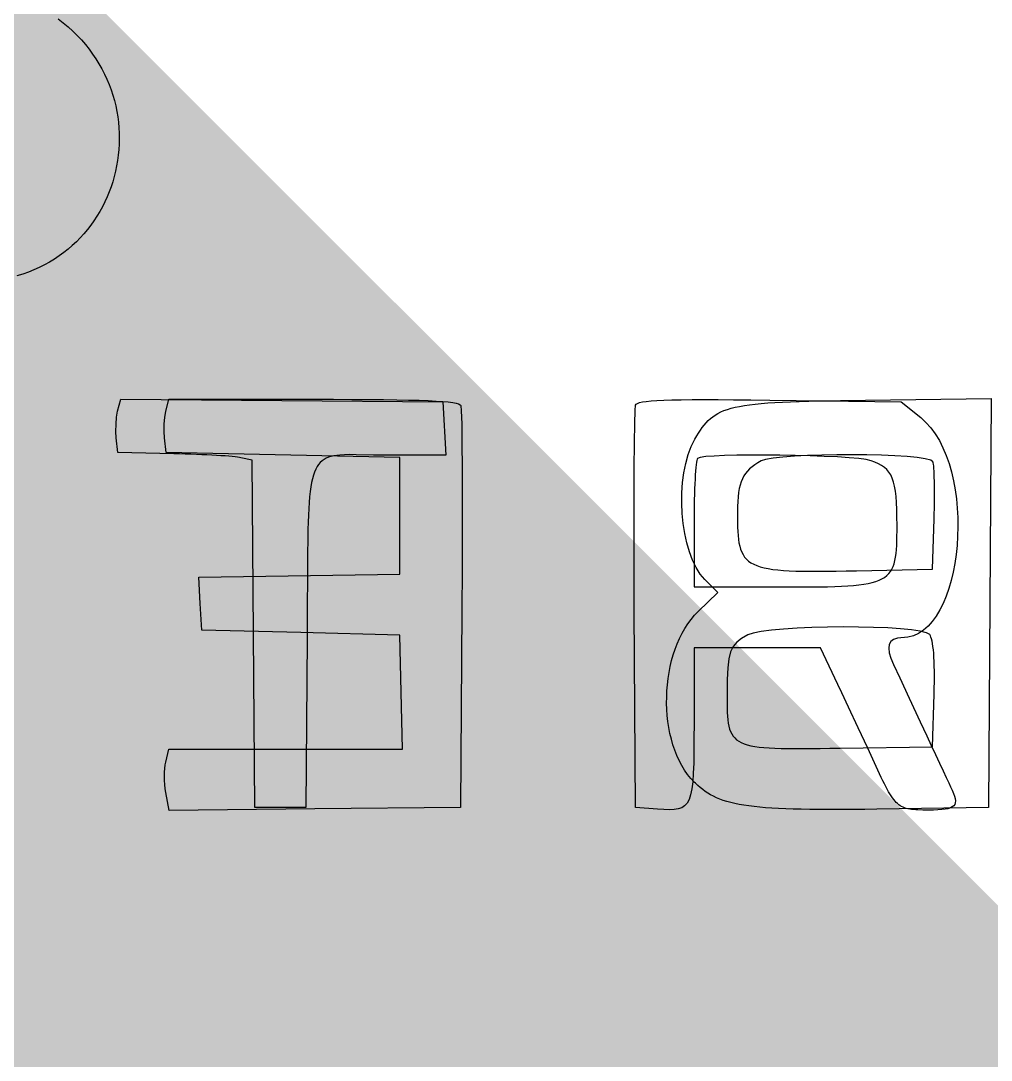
# Model space of a CAD drawing. Header units: inches. Extents: x -14 to 338, y 0 to 125.
# Drawn here: x 23.476 to 26.949, y 41.912 to 45.634 of the extents above; entities that cross this region are included whole.
import ezdxf

# ---------------------------------------------------------------- set-up
doc = ezdxf.new("R2010")
doc.units = ezdxf.units.IN
for name, color, linetype in [('Bottom Layer', 5, 'Continuous'), ('Bottom Overlay', 54, 'Continuous'), ('Top Overlay', 2, 'Continuous')]:
    doc.layers.add(name, color=color, linetype=linetype)

# ---------------------------------------------------------------- blocks, each defined once
blk = doc.blocks.new('IMPORTED_IMAGE_B_2')
at = {"layer": 'Bottom Overlay'}
for p, q in [((10.9841, -19.2199), (11.0025, -19.2341)), ((11.0025, -19.2341), (11.0201, -19.2489)), ((11.0201, -19.2489), (11.0368, -19.2641)), ((11.0368, -19.2641), (11.0527, -19.2798)), ((11.0527, -19.2798), (11.0678, -19.2958)), ((11.0678, -19.2958), (11.082, -19.3123)), ((11.082, -19.3123), (11.0954, -19.3291)), ((11.0954, -19.3291), (11.108, -19.3463)), ((11.108, -19.3463), (11.1198, -19.3637)), ((11.1198, -19.3637), (11.1308, -19.3815)), ((11.1308, -19.3815), (11.141, -19.3996)), ((11.141, -19.3996), (11.1504, -19.4179)), ((11.1504, -19.4179), (11.1591, -19.4365)), ((11.1591, -19.4365), (11.1669, -19.4552)), ((11.1669, -19.4552), (11.174, -19.4742)), ((11.174, -19.4742), (11.1802, -19.4933)), ((11.1802, -19.4933), (11.1858, -19.5126)), ((11.1858, -19.5126), (11.1905, -19.532)), ((11.1905, -19.532), (11.1945, -19.5515)), ((11.1945, -19.5515), (11.1978, -19.571)), ((11.1978, -19.571), (11.2003, -19.5906)), ((11.2003, -19.5906), (11.202, -19.6103)), ((11.202, -19.6103), (11.2031, -19.6299)), ((11.2034, -19.6495), (11.2029, -19.6691)), ((11.2031, -19.6299), (11.2034, -19.6495)), ((11.2018, -19.6886), (11.1999, -19.7081)), ((11.2029, -19.6691), (11.2018, -19.6886)), ((11.1999, -19.7081), (11.1973, -19.7274)), ((11.194, -19.7466), (11.1901, -19.7657)), ((11.1973, -19.7274), (11.194, -19.7466)), ((11.1854, -19.7846), (11.18, -19.8033)), ((11.1901, -19.7657), (11.1854, -19.7846)), ((11.174, -19.8218), (11.1672, -19.84)), ((11.18, -19.8033), (11.174, -19.8218)), ((11.1598, -19.858), (11.1517, -19.8756)), ((11.1672, -19.84), (11.1598, -19.858)), ((11.1336, -19.91), (11.1236, -19.9267)), ((11.143, -19.893), (11.1336, -19.91)), ((11.1517, -19.8756), (11.143, -19.893)), ((11.1129, -19.943), (11.1015, -19.959)), ((11.1236, -19.9267), (11.1129, -19.943)), ((11.0895, -19.9744), (11.0769, -19.9895)), ((11.1015, -19.959), (11.0895, -19.9744)), ((11.0498, -20.0181), (11.0353, -20.0317)), ((11.0637, -20.0041), (11.0498, -20.0181)), ((11.0769, -19.9895), (11.0637, -20.0041)), ((11.0045, -20.0572), (10.9882, -20.0691)), ((11.0202, -20.0448), (11.0045, -20.0572)), ((11.0353, -20.0317), (11.0202, -20.0448)), ((10.9538, -20.0911), (10.9358, -20.1011)), ((10.9713, -20.0804), (10.9538, -20.0911)), ((10.9882, -20.0691), (10.9713, -20.0804)), ((10.8577, -20.1343), (10.8367, -20.1407)), ((10.878, -20.1271), (10.8577, -20.1343)), ((10.8979, -20.1191), (10.878, -20.1271)), ((10.9171, -20.1105), (10.8979, -20.1191)), ((10.9358, -20.1011), (10.9171, -20.1105)), ((13.8739, -20.5856), (14.3237, -20.5796)), ((14.3237, -20.5796), (14.3142, -22.0447)), ((11.3704, -20.6256), (11.3812, -20.5824)), ((11.3812, -20.5824), (11.8992, -20.5824)), ((11.8992, -20.5824), (11.9706, -20.5825)), ((11.9706, -20.5825), (12.0358, -20.5827)), ((12.0358, -20.5827), (12.095, -20.583)), ((12.095, -20.583), (12.1485, -20.5835)), ((12.1485, -20.5835), (12.1964, -20.5842)), ((12.1964, -20.5842), (12.239, -20.585)), ((12.239, -20.585), (12.2765, -20.586)), ((12.2765, -20.586), (12.3093, -20.5872)), ((12.3093, -20.5872), (12.3374, -20.5886)), ((12.3374, -20.5886), (12.3612, -20.5903)), ((12.3612, -20.5903), (12.3809, -20.5921)), ((12.3809, -20.5921), (12.3967, -20.5942)), ((12.3967, -20.5942), (12.4089, -20.5966)), ((12.4089, -20.5966), (12.4176, -20.5992)), ((12.4176, -20.5992), (12.4232, -20.602)), ((12.4232, -20.602), (12.4258, -20.6052)), ((12.4258, -20.6052), (12.4275, -20.6242)), ((13.3675, -20.6231), (13.3798, -20.6187)), ((13.3798, -20.6187), (13.3931, -20.6147)), ((13.3931, -20.6147), (13.4077, -20.611)), ((13.4077, -20.611), (13.4235, -20.6077)), ((13.4235, -20.6077), (13.4406, -20.6048)), ((13.4406, -20.6048), (13.4592, -20.6021)), ((13.4592, -20.6021), (13.4793, -20.5997)), ((13.4793, -20.5997), (13.501, -20.5976)), ((13.501, -20.5976), (13.5245, -20.5957)), ((13.5245, -20.5957), (13.5497, -20.5941)), ((13.5497, -20.5941), (13.5769, -20.5926)), ((13.5769, -20.5926), (13.6061, -20.5913)), ((13.6061, -20.5913), (13.6373, -20.5902)), ((13.6373, -20.5902), (13.6708, -20.5892)), ((13.6708, -20.5892), (13.7065, -20.5883)), ((13.7065, -20.5883), (13.7446, -20.5876)), ((13.7446, -20.5876), (13.7851, -20.5868)), ((13.7851, -20.5868), (13.8282, -20.5862)), ((13.8282, -20.5862), (13.8739, -20.5856)), ((11.3645, -20.6715), (11.3666, -20.6465)), ((11.3666, -20.6465), (11.3704, -20.6256)), ((12.4275, -20.6242), (12.4288, -20.6699)), ((13.3111, -20.6588), (13.3189, -20.6517)), ((13.3189, -20.6517), (13.3272, -20.645)), ((13.3272, -20.645), (13.3361, -20.6388)), ((13.3361, -20.6388), (13.3458, -20.6331)), ((13.3458, -20.6331), (13.3562, -20.6279)), ((13.3562, -20.6279), (13.3675, -20.6231)), ((11.364, -20.6973), (11.3645, -20.6715)), ((12.4288, -20.6699), (12.4299, -20.7393)), ((13.2767, -20.7032), (13.2833, -20.6931)), ((13.2833, -20.6931), (13.2899, -20.6837)), ((13.2899, -20.6837), (13.2967, -20.6748)), ((13.2967, -20.6748), (13.3037, -20.6666)), ((13.3037, -20.6666), (13.3111, -20.6588)), ((11.3655, -20.721), (11.364, -20.6973)), ((11.3715, -20.7731), (11.3655, -20.721)), ((13.2502, -20.7514), (13.2633, -20.7253)), ((13.2633, -20.7253), (13.27, -20.7139)), ((13.27, -20.7139), (13.2767, -20.7032)), ((12.4299, -20.7393), (12.4306, -20.8293)), ((13.2393, -20.7805), (13.2502, -20.7514)), ((12.2071, -20.7913), (11.3715, -20.7731)), ((12.2071, -21.2091), (12.2071, -20.7913)), ((13.2305, -20.8121), (13.2393, -20.7805)), ((13.5002, -20.8034), (13.4883, -20.81)), ((13.5167, -20.7978), (13.5002, -20.8034)), ((13.5002, -20.8034), (13.5002, -20.8034)), ((13.5431, -20.7931), (13.5167, -20.7978)), ((13.5167, -20.7978), (13.5167, -20.7978)), ((13.5779, -20.7892), (13.5431, -20.7931)), ((13.5431, -20.7931), (13.5431, -20.7931)), ((13.6196, -20.786), (13.5779, -20.7892)), ((13.5779, -20.7892), (13.5779, -20.7892)), ((13.6667, -20.7836), (13.6196, -20.786)), ((13.6196, -20.786), (13.6196, -20.786)), ((13.7177, -20.782), (13.6667, -20.7836)), ((13.6667, -20.7836), (13.6667, -20.7836)), ((13.7712, -20.7811), (13.7177, -20.782)), ((13.7177, -20.782), (13.7177, -20.782)), ((13.8256, -20.781), (13.7712, -20.7811)), ((13.7712, -20.7811), (13.7712, -20.7811)), ((13.8794, -20.7816), (13.8256, -20.781)), ((13.8256, -20.781), (13.8256, -20.781)), ((13.9312, -20.783), (13.8794, -20.7816)), ((13.8794, -20.7816), (13.8794, -20.7816)), ((13.9794, -20.7851), (13.9312, -20.783)), ((13.9312, -20.783), (13.9312, -20.783)), ((14.0227, -20.7879), (13.9794, -20.7851)), ((13.9794, -20.7851), (13.9794, -20.7851)), ((14.0594, -20.7914), (14.0227, -20.7879)), ((14.0227, -20.7879), (14.0227, -20.7879)), ((14.0881, -20.7956), (14.0594, -20.7914)), ((14.0594, -20.7914), (14.0594, -20.7914)), ((14.1074, -20.8006), (14.0881, -20.7956)), ((14.0881, -20.7956), (14.0881, -20.7956)), ((14.1157, -20.8062), (14.1074, -20.8006)), ((14.1074, -20.8006), (14.1074, -20.8006)), ((12.4306, -20.8293), (12.431, -20.937)), ((13.2239, -20.8458), (13.2305, -20.8121)), ((13.4514, -20.8394), (13.4446, -20.8479)), ((13.4592, -20.8314), (13.4514, -20.8394)), ((13.4514, -20.8394), (13.4514, -20.8394)), ((13.4679, -20.8239), (13.4592, -20.8314)), ((13.4592, -20.8314), (13.4592, -20.8314)), ((13.4776, -20.8168), (13.4679, -20.8239)), ((13.4679, -20.8239), (13.4679, -20.8239)), ((13.4883, -20.81), (13.4776, -20.8168)), ((13.4776, -20.8168), (13.4776, -20.8168)), ((13.4883, -20.81), (13.4883, -20.81)), ((14.1166, -20.8096), (14.1157, -20.8062)), ((14.1157, -20.8062), (14.1157, -20.8062)), ((14.1174, -20.8147), (14.1166, -20.8096)), ((14.1166, -20.8096), (14.1166, -20.8096)), ((14.1182, -20.8215), (14.1174, -20.8147)), ((14.1174, -20.8147), (14.1174, -20.8147)), ((14.1188, -20.8298), (14.1182, -20.8215)), ((14.1182, -20.8215), (14.1182, -20.8215)), ((14.1194, -20.8395), (14.1188, -20.8298)), ((14.1188, -20.8298), (14.1188, -20.8298)), ((14.1199, -20.8505), (14.1194, -20.8395)), ((14.1194, -20.8395), (14.1194, -20.8395)), ((13.2195, -20.881), (13.2239, -20.8458)), ((13.4289, -20.8779), (13.4252, -20.8896)), ((13.4334, -20.867), (13.4289, -20.8779)), ((13.4289, -20.8779), (13.4289, -20.8779)), ((13.4386, -20.8571), (13.4334, -20.867)), ((13.4334, -20.867), (13.4334, -20.867)), ((13.4446, -20.8479), (13.4386, -20.8571)), ((13.4386, -20.8571), (13.4386, -20.8571)), ((13.4446, -20.8479), (13.4446, -20.8479)), ((14.1203, -20.8628), (14.1199, -20.8505)), ((14.1199, -20.8505), (14.1199, -20.8505)), ((14.1206, -20.8762), (14.1203, -20.8628)), ((14.1203, -20.8628), (14.1203, -20.8628)), ((14.1209, -20.8905), (14.1206, -20.8762)), ((14.1206, -20.8762), (14.1206, -20.8762)), ((13.217, -20.9173), (13.2195, -20.881)), ((13.4198, -20.9164), (13.418, -20.9316)), ((13.4222, -20.9024), (13.4198, -20.9164)), ((13.4198, -20.9164), (13.4198, -20.9164)), ((13.4252, -20.8896), (13.4222, -20.9024)), ((13.4222, -20.9024), (13.4222, -20.9024)), ((13.4252, -20.8896), (13.4252, -20.8896)), ((14.121, -20.9058), (14.1209, -20.8905)), ((14.1209, -20.8905), (14.1209, -20.8905)), ((14.121, -20.9219), (14.121, -20.9058)), ((14.121, -20.9058), (14.121, -20.9058)), ((12.431, -20.937), (12.431, -21.0595)), ((13.2167, -20.9541), (13.217, -20.9173)), ((13.2183, -20.9909), (13.2167, -20.9541)), ((13.4167, -20.9482), (13.4159, -20.9662)), ((13.418, -20.9316), (13.4167, -20.9482)), ((13.4167, -20.9482), (13.4167, -20.9482)), ((13.418, -20.9316), (13.418, -20.9316)), ((14.1208, -20.956), (14.121, -20.9387)), ((14.121, -20.9387), (14.121, -20.9219)), ((14.121, -20.9219), (14.121, -20.9219)), ((14.121, -20.9387), (14.121, -20.9387)), ((13.2219, -21.0273), (13.2183, -20.9909)), ((13.4159, -20.9662), (13.4156, -20.9857)), ((13.4156, -20.9857), (13.4156, -20.9857)), ((13.4156, -20.9857), (13.4156, -21.0049)), ((13.4159, -20.9662), (13.4159, -20.9662)), ((14.1201, -20.9921), (14.1205, -20.9739)), ((14.1205, -20.9739), (14.1208, -20.956)), ((14.1205, -20.9739), (14.1205, -20.9739)), ((14.1208, -20.956), (14.1208, -20.956)), ((13.2274, -21.0628), (13.2219, -21.0273)), ((13.4156, -21.0049), (13.4156, -21.0049)), ((13.4156, -21.0049), (13.4157, -21.0229)), ((13.4157, -21.0229), (13.4157, -21.0229)), ((13.4157, -21.0229), (13.4161, -21.0398)), ((14.1144, -21.1909), (14.1197, -21.0106)), ((14.1197, -21.0106), (14.1201, -20.9921)), ((14.1197, -21.0106), (14.1197, -21.0106)), ((14.1201, -20.9921), (14.1201, -20.9921)), ((12.431, -21.0595), (12.4306, -21.1935)), ((13.2348, -21.0968), (13.2274, -21.0628)), ((13.4161, -21.0398), (13.4161, -21.0398)), ((13.4161, -21.0398), (13.4167, -21.0557)), ((13.4167, -21.0557), (13.4167, -21.0557)), ((13.4167, -21.0557), (13.4178, -21.0704)), ((13.2441, -21.1288), (13.2348, -21.0968)), ((13.4178, -21.0704), (13.4178, -21.0704)), ((13.4178, -21.0704), (13.4193, -21.0842)), ((13.4193, -21.0842), (13.4193, -21.0842)), ((13.4193, -21.0842), (13.4213, -21.0969)), ((13.4213, -21.0969), (13.4213, -21.0969)), ((13.4213, -21.0969), (13.4239, -21.1087)), ((13.2552, -21.1585), (13.2441, -21.1288)), ((13.4239, -21.1087), (13.4239, -21.1087)), ((13.4239, -21.1087), (13.4271, -21.1196)), ((13.4271, -21.1196), (13.4271, -21.1196)), ((13.4271, -21.1196), (13.4311, -21.1296)), ((13.4311, -21.1296), (13.4311, -21.1296)), ((13.4311, -21.1296), (13.4359, -21.1388)), ((13.4359, -21.1388), (13.4359, -21.1388)), ((13.4359, -21.1388), (13.4415, -21.1472)), ((13.2681, -21.1852), (13.2552, -21.1585)), ((13.4415, -21.1472), (13.4415, -21.1472)), ((13.4415, -21.1472), (13.448, -21.1547)), ((13.448, -21.1547), (13.448, -21.1547)), ((13.448, -21.1547), (13.4556, -21.1616)), ((13.4556, -21.1616), (13.4556, -21.1616)), ((13.4556, -21.1616), (13.4642, -21.1677)), ((13.4642, -21.1677), (13.4642, -21.1677)), ((13.4642, -21.1677), (13.474, -21.1731)), ((13.474, -21.1731), (13.474, -21.1731)), ((13.474, -21.1731), (13.485, -21.178)), ((11.4877, -21.219), (12.2071, -21.2091)), ((12.4306, -21.1935), (12.4298, -21.3363)), ((13.2828, -21.2084), (13.2681, -21.1852)), ((13.2991, -21.2278), (13.2828, -21.2084)), ((13.485, -21.178), (13.485, -21.178)), ((13.485, -21.178), (13.4972, -21.1821)), ((13.4972, -21.1821), (13.4972, -21.1821)), ((13.4972, -21.1821), (13.5109, -21.1858)), ((13.5109, -21.1858), (13.5109, -21.1858)), ((13.5109, -21.1858), (13.5259, -21.1889)), ((13.5259, -21.1889), (13.5259, -21.1889)), ((13.5259, -21.1889), (13.5424, -21.1914)), ((13.5424, -21.1914), (13.5424, -21.1914)), ((13.5424, -21.1914), (13.5605, -21.1936)), ((13.5605, -21.1936), (13.5605, -21.1936)), ((13.5605, -21.1936), (13.5801, -21.1952)), ((13.5801, -21.1952), (13.5801, -21.1952)), ((13.5801, -21.1952), (13.6015, -21.1965)), ((13.6015, -21.1965), (13.6015, -21.1965)), ((13.6015, -21.1965), (13.6247, -21.1974)), ((13.6247, -21.1974), (13.6247, -21.1974)), ((13.6247, -21.1974), (13.6497, -21.198)), ((13.6497, -21.198), (13.6497, -21.198)), ((13.6497, -21.198), (13.6766, -21.1983)), ((13.6766, -21.1983), (13.6766, -21.1983)), ((13.6766, -21.1983), (13.7054, -21.1983)), ((13.7054, -21.1983), (13.7363, -21.198)), ((13.7054, -21.1983), (13.7054, -21.1983)), ((13.7363, -21.198), (13.7693, -21.1976)), ((13.7363, -21.198), (13.7363, -21.198)), ((13.7693, -21.1976), (13.8045, -21.197)), ((13.7693, -21.1976), (13.7693, -21.1976)), ((13.8045, -21.197), (13.8419, -21.1963)), ((13.8045, -21.197), (13.8045, -21.197)), ((13.8419, -21.1963), (14.1144, -21.1909)), ((13.8419, -21.1963), (13.8419, -21.1963)), ((14.1144, -21.1909), (14.1144, -21.1909)), ((11.4931, -21.314), (11.4877, -21.219)), ((13.3454, -21.274), (13.2991, -21.2278)), ((13.2753, -21.3421), (13.3454, -21.274)), ((11.4986, -21.4089), (11.4931, -21.314)), ((12.4298, -21.3363), (12.425, -22.0447)), ((13.2498, -21.3705), (13.2621, -21.3558)), ((13.2621, -21.3558), (13.2753, -21.3421)), ((13.2276, -21.4029), (13.2383, -21.3863)), ((13.2383, -21.3863), (13.2498, -21.3705)), ((13.6824, -21.3997), (13.6296, -21.402)), ((13.7376, -21.3983), (13.6824, -21.3997)), ((13.6824, -21.3997), (13.6824, -21.3997)), ((13.7938, -21.3977), (13.7376, -21.3983)), ((13.7376, -21.3983), (13.7376, -21.3983)), ((13.8495, -21.3981), (13.7938, -21.3977)), ((13.7938, -21.3977), (13.7938, -21.3977)), ((13.9033, -21.3993), (13.8495, -21.3981)), ((13.8495, -21.3981), (13.8495, -21.3981)), ((13.9536, -21.4014), (13.9033, -21.3993)), ((13.9033, -21.3993), (13.9033, -21.3993)), ((11.8528, -21.418), (11.4986, -21.4089)), ((12.2071, -21.4271), (11.8528, -21.418)), ((12.2173, -21.8358), (12.2071, -21.4271)), ((13.2086, -21.4387), (13.2177, -21.4204)), ((13.2177, -21.4204), (13.2276, -21.4029)), ((13.4527, -21.4264), (13.4307, -21.4389)), ((13.4716, -21.4198), (13.4527, -21.4264)), ((13.4527, -21.4264), (13.4527, -21.4264)), ((13.5002, -21.4141), (13.4716, -21.4198)), ((13.4716, -21.4198), (13.4716, -21.4198)), ((13.5371, -21.4092), (13.5002, -21.4141)), ((13.5002, -21.4141), (13.5002, -21.4141)), ((13.5807, -21.4051), (13.5371, -21.4092)), ((13.5371, -21.4092), (13.5371, -21.4092)), ((13.6296, -21.402), (13.5807, -21.4051)), ((13.5807, -21.4051), (13.5807, -21.4051)), ((13.6296, -21.402), (13.6296, -21.402)), ((13.9992, -21.4044), (13.9536, -21.4014)), ((13.9536, -21.4014), (13.9536, -21.4014)), ((14.0384, -21.4082), (13.9992, -21.4044)), ((13.9992, -21.4044), (13.9992, -21.4044)), ((14.0699, -21.413), (14.0384, -21.4082)), ((14.0384, -21.4082), (14.0384, -21.4082)), ((14.0921, -21.4187), (14.0699, -21.413)), ((14.0699, -21.413), (14.0699, -21.413)), ((14.1038, -21.4252), (14.0921, -21.4187)), ((14.0921, -21.4187), (14.0921, -21.4187)), ((14.1062, -21.429), (14.1038, -21.4252)), ((14.1038, -21.4252), (14.1038, -21.4252)), ((14.1085, -21.4341), (14.1062, -21.429)), ((14.1062, -21.429), (14.1062, -21.429)), ((14.1106, -21.4405), (14.1085, -21.4341)), ((14.1085, -21.4341), (14.1085, -21.4341)), ((13.1928, -21.4773), (13.2003, -21.4577)), ((13.2003, -21.4577), (13.2086, -21.4387)), ((13.4005, -21.4677), (13.3911, -21.4872)), ((13.4135, -21.4522), (13.4005, -21.4677)), ((13.4005, -21.4677), (13.4005, -21.4677)), ((13.4307, -21.4389), (13.4135, -21.4522)), ((13.4135, -21.4522), (13.4135, -21.4522)), ((13.4307, -21.4389), (13.4307, -21.4389)), ((14.1125, -21.4482), (14.1106, -21.4405)), ((14.1106, -21.4405), (14.1106, -21.4405)), ((14.1142, -21.4573), (14.1125, -21.4482)), ((14.1125, -21.4482), (14.1125, -21.4482)), ((14.1157, -21.4676), (14.1142, -21.4573)), ((14.1142, -21.4573), (14.1142, -21.4573)), ((14.117, -21.4791), (14.1157, -21.4676)), ((14.1157, -21.4676), (14.1157, -21.4676)), ((13.1803, -21.5182), (13.1861, -21.4975)), ((13.1861, -21.4975), (13.1928, -21.4773)), ((13.3848, -21.5123), (13.3811, -21.5446)), ((13.3911, -21.4872), (13.3848, -21.5123)), ((13.3848, -21.5123), (13.3848, -21.5123)), ((13.3911, -21.4872), (13.3911, -21.4872)), ((14.1181, -21.492), (14.117, -21.4791)), ((14.117, -21.4791), (14.117, -21.4791)), ((14.119, -21.5061), (14.1181, -21.492)), ((14.1181, -21.492), (14.1181, -21.492)), ((14.1197, -21.5214), (14.119, -21.5061)), ((14.119, -21.5061), (14.119, -21.5061)), ((13.1711, -21.5607), (13.1753, -21.5393)), ((13.1753, -21.5393), (13.1803, -21.5182)), ((13.3811, -21.5446), (13.3792, -21.5858)), ((13.3811, -21.5446), (13.3811, -21.5446)), ((14.1202, -21.5379), (14.1197, -21.5214)), ((14.1197, -21.5214), (14.1197, -21.5214)), ((14.1205, -21.5557), (14.1202, -21.5379)), ((14.1202, -21.5379), (14.1202, -21.5379)), ((13.1651, -21.6044), (13.1677, -21.5824)), ((13.1677, -21.5824), (13.1711, -21.5607)), ((13.3792, -21.5858), (13.3787, -21.6375)), ((13.3792, -21.5858), (13.3792, -21.5858)), ((14.1206, -21.5747), (14.1205, -21.5557)), ((14.1205, -21.5557), (14.1205, -21.5557)), ((14.1205, -21.5948), (14.1206, -21.5747)), ((14.1206, -21.5747), (14.1206, -21.5747)), ((13.1634, -21.6264), (13.1651, -21.6044)), ((14.1196, -21.6386), (14.1201, -21.6161)), ((14.1201, -21.6161), (14.1205, -21.5948)), ((14.1201, -21.6161), (14.1201, -21.6161)), ((14.1205, -21.5948), (14.1205, -21.5948)), ((13.1624, -21.6707), (13.1625, -21.6486)), ((13.1625, -21.6486), (13.1634, -21.6264)), ((13.3787, -21.6375), (13.3787, -21.6375)), ((13.3787, -21.6375), (13.3787, -21.6556)), ((13.3787, -21.6556), (13.3787, -21.6556)), ((13.3787, -21.6556), (13.3788, -21.6727)), ((14.1144, -21.8267), (14.1196, -21.6386)), ((14.1196, -21.6386), (14.1196, -21.6386)), ((13.1631, -21.6927), (13.1624, -21.6707)), ((13.1647, -21.7146), (13.1631, -21.6927)), ((13.3788, -21.6727), (13.3788, -21.6727)), ((13.3788, -21.6727), (13.3791, -21.6886)), ((13.3791, -21.6886), (13.3791, -21.6886)), ((13.3791, -21.6886), (13.3795, -21.7035)), ((13.1671, -21.7363), (13.1647, -21.7146)), ((13.3795, -21.7035), (13.3795, -21.7035)), ((13.3795, -21.7035), (13.3803, -21.7173)), ((13.3803, -21.7173), (13.3803, -21.7173)), ((13.3803, -21.7173), (13.3814, -21.7301)), ((13.3814, -21.7301), (13.3814, -21.7301)), ((13.3814, -21.7301), (13.383, -21.742)), ((13.1704, -21.7577), (13.1671, -21.7363)), ((13.1744, -21.7787), (13.1704, -21.7577)), ((13.383, -21.742), (13.383, -21.742)), ((13.383, -21.742), (13.3851, -21.753)), ((13.3851, -21.753), (13.3851, -21.753)), ((13.3851, -21.753), (13.3878, -21.7631)), ((13.3878, -21.7631), (13.3878, -21.7631)), ((13.3878, -21.7631), (13.3912, -21.7723)), ((13.3912, -21.7723), (13.3912, -21.7723)), ((13.3912, -21.7723), (13.3953, -21.7807)), ((13.1793, -21.7993), (13.1744, -21.7787)), ((13.1851, -21.8194), (13.1793, -21.7993)), ((13.3953, -21.7807), (13.3953, -21.7807)), ((13.3953, -21.7807), (13.4003, -21.7884)), ((13.4003, -21.7884), (13.4003, -21.7884)), ((13.4003, -21.7884), (13.4061, -21.7952)), ((13.4061, -21.7952), (13.4061, -21.7952)), ((13.4061, -21.7952), (13.4129, -21.8014)), ((13.4129, -21.8014), (13.4129, -21.8014)), ((13.4129, -21.8014), (13.4207, -21.8069)), ((13.4207, -21.8069), (13.4207, -21.8069)), ((13.4207, -21.8069), (13.4296, -21.8118)), ((11.3698, -21.8813), (11.3812, -21.8358)), ((11.3812, -21.8358), (12.2173, -21.8358)), ((13.1917, -21.839), (13.1851, -21.8194)), ((13.1991, -21.8578), (13.1917, -21.839)), ((13.4296, -21.8118), (13.4296, -21.8118)), ((13.4296, -21.8118), (13.4397, -21.8161)), ((13.4397, -21.8161), (13.4397, -21.8161)), ((13.4397, -21.8161), (13.4511, -21.8198)), ((13.4511, -21.8198), (13.4511, -21.8198)), ((13.4511, -21.8198), (13.4637, -21.8229)), ((13.4637, -21.8229), (13.4637, -21.8229)), ((13.4637, -21.8229), (13.4778, -21.8256)), ((13.4778, -21.8256), (13.4778, -21.8256)), ((13.4778, -21.8256), (13.4934, -21.8278)), ((13.4934, -21.8278), (13.4934, -21.8278)), ((13.4934, -21.8278), (13.5105, -21.8296)), ((13.5105, -21.8296), (13.5105, -21.8296)), ((13.5105, -21.8296), (13.5293, -21.831)), ((13.5293, -21.831), (13.5293, -21.831)), ((13.5293, -21.831), (13.5497, -21.832)), ((13.5497, -21.832), (13.5497, -21.832)), ((13.5497, -21.832), (13.572, -21.8327)), ((13.572, -21.8327), (13.572, -21.8327)), ((13.572, -21.8327), (13.596, -21.8331)), ((13.596, -21.8331), (13.596, -21.8331)), ((13.596, -21.8331), (13.622, -21.8333)), ((13.622, -21.8333), (13.622, -21.8333)), ((13.622, -21.8333), (13.65, -21.8333)), ((13.65, -21.8333), (13.68, -21.8331)), ((13.65, -21.8333), (13.65, -21.8333)), ((13.68, -21.8331), (13.7122, -21.8327)), ((13.68, -21.8331), (13.68, -21.8331)), ((13.7122, -21.8327), (13.7466, -21.8322)), ((13.7122, -21.8327), (13.7122, -21.8327)), ((13.7466, -21.8322), (13.7833, -21.8317)), ((13.7466, -21.8322), (13.7466, -21.8322)), ((13.7833, -21.8317), (14.1144, -21.8267)), ((13.7833, -21.8317), (13.7833, -21.8317)), ((14.1144, -21.8267), (14.1144, -21.8267)), ((11.3678, -21.8918), (11.3698, -21.8813)), ((13.2074, -21.876), (13.1991, -21.8578)), ((13.2165, -21.8934), (13.2074, -21.876)), ((11.3653, -21.9322), (11.3655, -21.9177)), ((11.3655, -21.9177), (11.3663, -21.904)), ((11.3663, -21.904), (11.3678, -21.8918)), ((13.2265, -21.9099), (13.2165, -21.8934)), ((13.2373, -21.9254), (13.2265, -21.9099)), ((11.3656, -21.9472), (11.3653, -21.9322)), ((11.3666, -21.9623), (11.3656, -21.9472)), ((13.249, -21.94), (13.2373, -21.9254)), ((13.2615, -21.9535), (13.249, -21.94)), ((13.2656, -21.9576), (13.2615, -21.9535)), ((13.274, -21.9654), (13.2656, -21.9576)), ((11.3682, -21.9769), (11.3666, -21.9623)), ((11.3703, -21.9906), (11.3682, -21.9769)), ((11.3823, -22.0544), (11.3703, -21.9906)), ((13.2826, -21.9729), (13.274, -21.9654)), ((13.2914, -21.9799), (13.2826, -21.9729)), ((13.3005, -21.9865), (13.2914, -21.9799)), ((13.31, -21.9928), (13.3005, -21.9865)), ((13.3199, -21.9986), (13.31, -21.9928)), ((13.3303, -22.0041), (13.3199, -21.9986)), ((13.3412, -22.0093), (13.3303, -22.0041)), ((13.3528, -22.0141), (13.3412, -22.0093)), ((13.365, -22.0185), (13.3528, -22.0141)), ((13.3781, -22.0227), (13.365, -22.0185)), ((13.3919, -22.0265), (13.3781, -22.0227)), ((13.4066, -22.03), (13.3919, -22.0265)), ((13.4222, -22.0332), (13.4066, -22.03)), ((13.4388, -22.0361), (13.4222, -22.0332)), ((11.9037, -22.0495), (11.3823, -22.0544)), ((12.425, -22.0447), (11.9037, -22.0495)), ((11.9037, -22.0495), (11.9037, -22.0495)), ((13.4565, -22.0387), (13.4388, -22.0361)), ((13.4754, -22.0411), (13.4565, -22.0387)), ((13.4954, -22.0431), (13.4754, -22.0411)), ((13.5167, -22.045), (13.4954, -22.0431)), ((13.5393, -22.0466), (13.5167, -22.045)), ((13.5633, -22.0479), (13.5393, -22.0466)), ((13.5887, -22.049), (13.5633, -22.0479)), ((13.6156, -22.05), (13.5887, -22.049)), ((13.6442, -22.0507), (13.6156, -22.05)), ((13.6743, -22.0512), (13.6442, -22.0507)), ((13.7062, -22.0515), (13.6743, -22.0512)), ((13.7398, -22.0516), (13.7062, -22.0515)), ((13.7752, -22.0516), (13.7398, -22.0516)), ((13.7937, -22.0515), (13.7752, -22.0516)), ((13.7752, -22.0516), (13.7752, -22.0516)), ((13.832, -22.0513), (13.7937, -22.0515)), ((13.8723, -22.0509), (13.832, -22.0513)), ((13.9146, -22.0503), (13.8723, -22.0509)), ((14.3142, -22.0447), (13.9146, -22.0503))]:
    blk.add_line(p, q, dxfattribs=at)
blk = doc.blocks.new('IMPORTED_IMAGE_B_3')
at = {"layer": 'Top Overlay'}
for p, q in [((11.1976, -20.6254), (11.2085, -20.5819)), ((11.2085, -20.5819), (12.3612, -20.5915)), ((12.3612, -20.5915), (12.3722, -20.7822)), ((13.0494, -20.6231), (13.0512, -20.6038)), ((13.0512, -20.6038), (13.0537, -20.6003)), ((13.0537, -20.6003), (13.0584, -20.5973)), ((13.0584, -20.5973), (13.0658, -20.5945)), ((13.0658, -20.5945), (13.0761, -20.5921)), ((13.0761, -20.5921), (13.0896, -20.59)), ((13.0896, -20.59), (13.1065, -20.5883)), ((13.1065, -20.5883), (13.1272, -20.5868)), ((13.1272, -20.5868), (13.152, -20.5856)), ((13.152, -20.5856), (13.1811, -20.5848)), ((13.1811, -20.5848), (13.2149, -20.5842)), ((13.2149, -20.5842), (13.2536, -20.5838)), ((13.2536, -20.5838), (13.2975, -20.5837)), ((13.2975, -20.5837), (13.3469, -20.5838)), ((13.3469, -20.5838), (13.4022, -20.5842)), ((13.4022, -20.5842), (13.4635, -20.5848)), ((13.4635, -20.5848), (13.5312, -20.5856)), ((13.5312, -20.5856), (14.0019, -20.5915)), ((14.0019, -20.5915), (14.0716, -20.6479)), ((11.1917, -20.6714), (11.1939, -20.6464)), ((11.1939, -20.6464), (11.1976, -20.6254)), ((13.048, -20.6691), (13.0494, -20.6231)), ((14.0716, -20.6479), (14.0906, -20.6651)), ((11.1912, -20.6973), (11.1917, -20.6714)), ((13.0469, -20.7387), (13.048, -20.6691)), ((14.0906, -20.6651), (14.108, -20.6848)), ((14.108, -20.6848), (14.124, -20.7067)), ((11.1927, -20.721), (11.1912, -20.6973)), ((11.1986, -20.7731), (11.1927, -20.721)), ((14.124, -20.7067), (14.1384, -20.7306)), ((14.1384, -20.7306), (14.1514, -20.7564)), ((13.0461, -20.8289), (13.0469, -20.7387)), ((14.1514, -20.7564), (14.1629, -20.7838)), ((11.3985, -20.7776), (11.1986, -20.7731)), ((11.419, -20.7781), (11.3985, -20.7776)), ((11.4394, -20.7787), (11.419, -20.7781)), ((11.4595, -20.7794), (11.4394, -20.7787)), ((11.4792, -20.7801), (11.4595, -20.7794)), ((11.4984, -20.7809), (11.4792, -20.7801)), ((11.5169, -20.7817), (11.4984, -20.7809)), ((11.5347, -20.7826), (11.5169, -20.7817)), ((11.5515, -20.7836), (11.5347, -20.7826)), ((11.5673, -20.7845), (11.5515, -20.7836)), ((11.582, -20.7855), (11.5673, -20.7845)), ((11.5954, -20.7865), (11.582, -20.7855)), ((11.6073, -20.7875), (11.5954, -20.7865)), ((11.6178, -20.7885), (11.6073, -20.7875)), ((11.6266, -20.7895), (11.6178, -20.7885)), ((11.6337, -20.7905), (11.6266, -20.7895)), ((11.6389, -20.7915), (11.6337, -20.7905)), ((11.6795, -20.801), (11.6389, -20.7915)), ((11.6891, -22.0447), (11.6795, -20.801)), ((11.929, -20.8028), (11.9225, -20.8088)), ((11.9361, -20.7977), (11.929, -20.8028)), ((11.9438, -20.7935), (11.9361, -20.7977)), ((11.9522, -20.7899), (11.9438, -20.7935)), ((11.9612, -20.7871), (11.9522, -20.7899)), ((11.971, -20.7848), (11.9612, -20.7871)), ((11.9815, -20.7832), (11.971, -20.7848)), ((11.9927, -20.782), (11.9815, -20.7832)), ((12.009, -20.781), (11.9927, -20.782)), ((12.0267, -20.7807), (12.009, -20.781)), ((12.051, -20.7808), (12.0267, -20.7807)), ((12.1135, -20.782), (12.051, -20.7808)), ((12.1464, -20.7822), (12.1135, -20.782)), ((12.3722, -20.7822), (12.1464, -20.7822)), ((13.2701, -20.8013), (13.2689, -20.8081)), ((13.2713, -20.7967), (13.2701, -20.8013)), ((13.2701, -20.8013), (13.2701, -20.8013)), ((13.2725, -20.7943), (13.2713, -20.7967)), ((13.2713, -20.7967), (13.2713, -20.7967)), ((13.2822, -20.7908), (13.2725, -20.7943)), ((13.2725, -20.7943), (13.2725, -20.7943)), ((13.3025, -20.7879), (13.2822, -20.7908)), ((13.2822, -20.7908), (13.2822, -20.7908)), ((13.3321, -20.7856), (13.3025, -20.7879)), ((13.3025, -20.7879), (13.3025, -20.7879)), ((13.3695, -20.7839), (13.3321, -20.7856)), ((13.3321, -20.7856), (13.3321, -20.7856)), ((13.4132, -20.7828), (13.3695, -20.7839)), ((13.3695, -20.7839), (13.3695, -20.7839)), ((13.4618, -20.7822), (13.4132, -20.7828)), ((13.4132, -20.7828), (13.4132, -20.7828)), ((13.5138, -20.7821), (13.4618, -20.7822)), ((13.4618, -20.7822), (13.4618, -20.7822)), ((13.5677, -20.7826), (13.5138, -20.7821)), ((13.5138, -20.7821), (13.5138, -20.7821)), ((13.6221, -20.7835), (13.5677, -20.7826)), ((13.5677, -20.7826), (13.5677, -20.7826)), ((13.6756, -20.7849), (13.6221, -20.7835)), ((13.6221, -20.7835), (13.6221, -20.7835)), ((13.7265, -20.7868), (13.6756, -20.7849)), ((13.6756, -20.7849), (13.6756, -20.7849)), ((13.7736, -20.7891), (13.7265, -20.7868)), ((13.7265, -20.7868), (13.7265, -20.7868)), ((13.8154, -20.7918), (13.7736, -20.7891)), ((13.7736, -20.7891), (13.7736, -20.7891)), ((13.8503, -20.7949), (13.8154, -20.7918)), ((13.8154, -20.7918), (13.8154, -20.7918)), ((13.8769, -20.7984), (13.8503, -20.7949)), ((13.8503, -20.7949), (13.8503, -20.7949)), ((13.8939, -20.8023), (13.8769, -20.7984)), ((13.8769, -20.7984), (13.8769, -20.7984)), ((13.9079, -20.8076), (13.8939, -20.8023)), ((13.8939, -20.8023), (13.8939, -20.8023)), ((14.1629, -20.7838), (14.173, -20.8127)), ((11.9064, -20.8327), (11.902, -20.8429)), ((11.9112, -20.8237), (11.9064, -20.8327)), ((11.9166, -20.8158), (11.9112, -20.8237)), ((11.9225, -20.8088), (11.9166, -20.8158)), ((13.0456, -20.9368), (13.0461, -20.8289)), ((13.2657, -20.8395), (13.2648, -20.8534)), ((13.2667, -20.8272), (13.2657, -20.8395)), ((13.2657, -20.8395), (13.2657, -20.8395)), ((13.2678, -20.8167), (13.2667, -20.8272)), ((13.2667, -20.8272), (13.2667, -20.8272)), ((13.2689, -20.8081), (13.2678, -20.8167)), ((13.2678, -20.8167), (13.2678, -20.8167)), ((13.2689, -20.8081), (13.2689, -20.8081)), ((13.9205, -20.8132), (13.9079, -20.8076)), ((13.9079, -20.8076), (13.9079, -20.8076)), ((13.9317, -20.8194), (13.9205, -20.8132)), ((13.9205, -20.8132), (13.9205, -20.8132)), ((13.9416, -20.8264), (13.9317, -20.8194)), ((13.9317, -20.8194), (13.9317, -20.8194)), ((13.9504, -20.8343), (13.9416, -20.8264)), ((13.9416, -20.8264), (13.9416, -20.8264)), ((13.9579, -20.8433), (13.9504, -20.8343)), ((13.9504, -20.8343), (13.9504, -20.8343)), ((14.173, -20.8127), (14.1817, -20.8428)), ((11.8947, -20.8669), (11.8916, -20.8809)), ((11.8981, -20.8543), (11.8947, -20.8669)), ((11.902, -20.8429), (11.8981, -20.8543)), ((13.2639, -20.8687), (13.2632, -20.8854)), ((13.2648, -20.8534), (13.2639, -20.8687)), ((13.2639, -20.8687), (13.2639, -20.8687)), ((13.2648, -20.8534), (13.2648, -20.8534)), ((13.9645, -20.8535), (13.9579, -20.8433)), ((13.9579, -20.8433), (13.9579, -20.8433)), ((13.97, -20.8653), (13.9645, -20.8535)), ((13.9645, -20.8535), (13.9645, -20.8535)), ((13.9746, -20.8787), (13.97, -20.8653)), ((13.97, -20.8653), (13.97, -20.8653)), ((13.9783, -20.8939), (13.9746, -20.8787)), ((13.9746, -20.8787), (13.9746, -20.8787)), ((14.1817, -20.8428), (14.1889, -20.874)), ((14.1889, -20.874), (14.1948, -20.9061)), ((11.8866, -20.9132), (11.8846, -20.9316)), ((11.8889, -20.8963), (11.8866, -20.9132)), ((11.8916, -20.8809), (11.8889, -20.8963)), ((13.2625, -20.9034), (13.2618, -20.9225)), ((13.2632, -20.8854), (13.2625, -20.9034)), ((13.2625, -20.9034), (13.2625, -20.9034)), ((13.2632, -20.8854), (13.2632, -20.8854)), ((13.9813, -20.9111), (13.9783, -20.8939)), ((13.9783, -20.8939), (13.9783, -20.8939)), ((13.9835, -20.9306), (13.9813, -20.9111)), ((13.9813, -20.9111), (13.9813, -20.9111)), ((14.1948, -20.9061), (14.1993, -20.9388)), ((11.8829, -20.9516), (11.8815, -20.9733)), ((11.8846, -20.9316), (11.8829, -20.9516)), ((13.0456, -21.0593), (13.0456, -20.9368)), ((13.2613, -20.9425), (13.2609, -20.9635)), ((13.2618, -20.9225), (13.2613, -20.9425)), ((13.2613, -20.9425), (13.2613, -20.9425)), ((13.2618, -20.9225), (13.2618, -20.9225)), ((13.9851, -20.9524), (13.9835, -20.9306)), ((13.9835, -20.9306), (13.9835, -20.9306)), ((13.9862, -20.9768), (13.9851, -20.9524)), ((13.9851, -20.9524), (13.9851, -20.9524)), ((14.1993, -20.9388), (14.2024, -20.972)), ((11.8815, -20.9733), (11.8804, -20.9968)), ((13.2606, -20.9852), (13.2604, -21.0076)), ((13.2609, -20.9635), (13.2606, -20.9852)), ((13.2606, -20.9852), (13.2606, -20.9852)), ((13.2609, -20.9635), (13.2609, -20.9635)), ((13.9868, -21.0039), (13.9862, -20.9768)), ((13.9862, -20.9768), (13.9862, -20.9768)), ((14.2024, -20.972), (14.2042, -21.0056)), ((11.8794, -21.022), (11.8786, -21.0492)), ((11.8804, -20.9968), (11.8794, -21.022)), ((13.2604, -21.0076), (13.2604, -21.0076)), ((13.2604, -21.0076), (13.2604, -21.0305)), ((13.987, -21.034), (13.9868, -21.0039)), ((13.9868, -21.0039), (13.9868, -21.0039)), ((14.2042, -21.0056), (14.2047, -21.0391)), ((11.8786, -21.0492), (11.8779, -21.0883)), ((13.046, -21.1935), (13.0456, -21.0593)), ((13.2604, -21.0305), (13.2604, -21.0305)), ((13.2604, -21.0305), (13.2604, -21.2545)), ((13.9868, -21.0723), (13.987, -21.0537)), ((13.987, -21.0537), (13.987, -21.034)), ((13.987, -21.034), (13.987, -21.034)), ((13.987, -21.0537), (13.987, -21.0537)), ((14.2047, -21.0391), (14.2039, -21.0726)), ((11.8779, -21.0883), (11.8773, -21.1311)), ((13.9859, -21.1058), (13.9865, -21.0896)), ((13.9865, -21.0896), (13.9868, -21.0723)), ((13.9865, -21.0896), (13.9865, -21.0896)), ((13.9868, -21.0723), (13.9868, -21.0723)), ((14.2039, -21.0726), (14.2018, -21.1058)), ((11.8773, -21.1311), (11.8769, -21.1899)), ((13.9819, -21.148), (13.9837, -21.1349)), ((13.9837, -21.1349), (13.985, -21.1209)), ((13.9837, -21.1349), (13.9837, -21.1349)), ((13.985, -21.1209), (13.9859, -21.1058)), ((13.985, -21.1209), (13.985, -21.1209)), ((13.9859, -21.1058), (13.9859, -21.1058)), ((14.1984, -21.1385), (14.1937, -21.1705)), ((14.2018, -21.1058), (14.1984, -21.1385)), ((13.9731, -21.1813), (13.9767, -21.1711)), ((13.9767, -21.1711), (13.9796, -21.16)), ((13.9767, -21.1711), (13.9767, -21.1711)), ((13.9796, -21.16), (13.9819, -21.148)), ((13.9796, -21.16), (13.9796, -21.16)), ((13.9819, -21.148), (13.9819, -21.148)), ((14.1937, -21.1705), (14.1878, -21.2016)), ((11.8769, -21.1899), (11.8761, -21.3567)), ((13.0467, -21.3363), (13.046, -21.1935)), ((13.9423, -21.2201), (13.9504, -21.2138)), ((13.9504, -21.2138), (13.9575, -21.2068)), ((13.9504, -21.2138), (13.9504, -21.2138)), ((13.9575, -21.2068), (13.9636, -21.1991)), ((13.9575, -21.2068), (13.9575, -21.2068)), ((13.9636, -21.1991), (13.9688, -21.1906)), ((13.9636, -21.1991), (13.9636, -21.1991)), ((13.9688, -21.1906), (13.9731, -21.1813)), ((13.9688, -21.1906), (13.9688, -21.1906)), ((13.9731, -21.1813), (13.9731, -21.1813)), ((14.1878, -21.2016), (14.1807, -21.2316)), ((13.764, -21.2528), (13.7883, -21.2518)), ((13.7883, -21.2518), (13.8107, -21.2506)), ((13.7883, -21.2518), (13.7883, -21.2518)), ((13.8107, -21.2506), (13.8314, -21.249)), ((13.8107, -21.2506), (13.8107, -21.2506)), ((13.8314, -21.249), (13.8505, -21.2471)), ((13.8314, -21.249), (13.8314, -21.249)), ((13.8505, -21.2471), (13.8679, -21.2447)), ((13.8505, -21.2471), (13.8505, -21.2471)), ((13.8679, -21.2447), (13.8837, -21.242)), ((13.8679, -21.2447), (13.8679, -21.2447)), ((13.8837, -21.242), (13.8981, -21.2387)), ((13.8837, -21.242), (13.8837, -21.242)), ((13.8981, -21.2387), (13.9111, -21.2349)), ((13.8981, -21.2387), (13.8981, -21.2387)), ((13.9111, -21.2349), (13.9227, -21.2306)), ((13.9111, -21.2349), (13.9111, -21.2349)), ((13.9227, -21.2306), (13.9331, -21.2256)), ((13.9227, -21.2306), (13.9227, -21.2306)), ((13.9331, -21.2256), (13.9423, -21.2201)), ((13.9331, -21.2256), (13.9331, -21.2256)), ((13.9423, -21.2201), (13.9423, -21.2201)), ((14.1807, -21.2316), (14.1724, -21.2603)), ((13.2604, -21.2545), (13.2604, -21.2545)), ((13.2604, -21.2545), (13.5758, -21.2545)), ((13.5758, -21.2545), (13.5758, -21.2545)), ((13.5758, -21.2545), (13.6126, -21.2545)), ((13.6126, -21.2545), (13.6471, -21.2544)), ((13.6126, -21.2545), (13.6126, -21.2545)), ((13.6471, -21.2544), (13.6794, -21.2543)), ((13.6471, -21.2544), (13.6471, -21.2544)), ((13.6794, -21.2543), (13.7096, -21.2539)), ((13.6794, -21.2543), (13.6794, -21.2543)), ((13.7096, -21.2539), (13.7378, -21.2535)), ((13.7096, -21.2539), (13.7096, -21.2539)), ((13.7378, -21.2535), (13.764, -21.2528)), ((13.7378, -21.2535), (13.7378, -21.2535)), ((13.764, -21.2528), (13.764, -21.2528)), ((14.1629, -21.2876), (14.1522, -21.3132)), ((14.1724, -21.2603), (14.1629, -21.2876)), ((14.1522, -21.3132), (14.1403, -21.3369)), ((11.8761, -21.3567), (11.8757, -21.421)), ((13.0515, -22.0447), (13.0467, -21.3363)), ((14.1273, -21.3586), (14.1132, -21.378)), ((14.1403, -21.3369), (14.1273, -21.3586)), ((14.0979, -21.395), (14.0816, -21.4093)), ((14.1132, -21.378), (14.0979, -21.395)), ((11.8755, -21.4378), (11.8707, -22.0447)), ((11.8757, -21.421), (11.8755, -21.4378)), ((11.8755, -21.4378), (11.8755, -21.4378)), ((13.9883, -21.4376), (13.9748, -21.4421)), ((14.0262, -21.4344), (13.9883, -21.4376)), ((14.0457, -21.4292), (14.0262, -21.4344)), ((14.0642, -21.4208), (14.0457, -21.4292)), ((14.0816, -21.4093), (14.0642, -21.4208)), ((13.7129, -21.4725), (13.2604, -21.4725)), ((13.2604, -21.4725), (13.2604, -21.7428)), ((13.7753, -21.6042), (13.7129, -21.4725)), ((13.9594, -21.4599), (13.9575, -21.4734)), ((13.9575, -21.4734), (13.9594, -21.49)), ((13.9651, -21.4495), (13.9594, -21.4599)), ((13.9748, -21.4421), (13.9651, -21.4495)), ((13.9594, -21.49), (13.9652, -21.5096)), ((13.9652, -21.5096), (13.9748, -21.5325)), ((13.9748, -21.5325), (13.997, -21.5799)), ((13.997, -21.5799), (14.0309, -21.6529)), ((13.7892, -21.6336), (13.7753, -21.6042)), ((13.8131, -21.6844), (13.7892, -21.6336)), ((14.0309, -21.6529), (14.0698, -21.7371)), ((13.8478, -21.7587), (13.8131, -21.6844)), ((13.2604, -21.7428), (13.2603, -21.7969)), ((13.882, -21.832), (13.8478, -21.7587)), ((14.0698, -21.7371), (14.0933, -21.788)), ((13.2603, -21.7969), (13.26, -21.8445)), ((14.0933, -21.788), (14.1089, -21.8217)), ((13.26, -21.8445), (13.2592, -21.886)), ((13.9184, -21.9107), (13.882, -21.832)), ((14.1089, -21.8217), (14.1241, -21.8543)), ((14.1241, -21.8543), (14.1384, -21.8849)), ((14.1384, -21.8849), (14.1515, -21.9126)), ((13.2578, -21.9217), (13.2556, -21.952)), ((13.2592, -21.886), (13.2578, -21.9217)), ((13.9307, -21.9367), (13.9184, -21.9107)), ((14.1515, -21.9126), (14.1628, -21.9366)), ((13.2556, -21.952), (13.2524, -21.9774)), ((13.9364, -21.9485), (13.9307, -21.9367)), ((13.9418, -21.9594), (13.9364, -21.9485)), ((14.1628, -21.9366), (14.172, -21.9559)), ((14.172, -21.9559), (14.1787, -21.9697)), ((13.2524, -21.9774), (13.2481, -21.9983)), ((13.947, -21.9695), (13.9418, -21.9594)), ((13.952, -21.9789), (13.947, -21.9695)), ((13.9568, -21.9876), (13.952, -21.9789)), ((13.9615, -21.9955), (13.9568, -21.9876)), ((13.9661, -22.0028), (13.9615, -21.9955)), ((14.1787, -21.9697), (14.1846, -21.9822)), ((14.1846, -21.9822), (14.1893, -21.9935)), ((14.1893, -21.9935), (14.1928, -22.0035)), ((13.2355, -22.0282), (13.2268, -22.038)), ((13.2426, -22.0151), (13.2355, -22.0282)), ((13.2481, -21.9983), (13.2426, -22.0151)), ((13.9707, -22.0095), (13.9661, -22.0028)), ((13.9752, -22.0155), (13.9707, -22.0095)), ((13.9797, -22.0209), (13.9752, -22.0155)), ((13.9842, -22.0259), (13.9797, -22.0209)), ((13.9889, -22.0302), (13.9842, -22.0259)), ((13.9936, -22.0341), (13.9889, -22.0302)), ((14.1933, -22.033), (14.1897, -22.038)), ((14.1928, -22.0035), (14.195, -22.0124)), ((14.1953, -22.0271), (14.1933, -22.033)), ((14.195, -22.0124), (14.1959, -22.0203)), ((14.1959, -22.0203), (14.1953, -22.0271)), ((11.8707, -22.0447), (11.6891, -22.0447)), ((13.13, -22.0504), (13.0515, -22.0447)), ((13.1523, -22.0518), (13.13, -22.0504)), ((13.1719, -22.0524), (13.1523, -22.0518)), ((13.1889, -22.0517), (13.1719, -22.0524)), ((13.2037, -22.0493), (13.1889, -22.0517)), ((13.2162, -22.0449), (13.2037, -22.0493)), ((13.2268, -22.038), (13.2162, -22.0449)), ((13.9984, -22.0376), (13.9936, -22.0341)), ((14.0035, -22.0406), (13.9984, -22.0376)), ((14.0087, -22.0431), (14.0035, -22.0406)), ((14.0142, -22.0454), (14.0087, -22.0431)), ((14.0199, -22.0472), (14.0142, -22.0454)), ((14.026, -22.0488), (14.0199, -22.0472)), ((14.0323, -22.0501), (14.026, -22.0488)), ((14.0391, -22.0511), (14.0323, -22.0501)), ((14.0462, -22.0519), (14.0391, -22.0511)), ((14.0538, -22.0525), (14.0462, -22.0519)), ((14.0619, -22.0529), (14.0538, -22.0525)), ((14.0795, -22.0534), (14.0619, -22.0529)), ((14.0995, -22.0535), (14.0795, -22.0534)), ((14.1173, -22.0534), (14.0995, -22.0535)), ((14.1331, -22.0529), (14.1173, -22.0534)), ((14.1173, -22.0534), (14.1173, -22.0534)), ((14.147, -22.0519), (14.1331, -22.0529)), ((14.1591, -22.0504), (14.147, -22.0519)), ((14.1693, -22.0484), (14.1591, -22.0504)), ((14.1778, -22.0456), (14.1693, -22.0484)), ((14.1846, -22.0422), (14.1778, -22.0456)), ((14.1897, -22.038), (14.1846, -22.0422))]:
    blk.add_line(p, q, dxfattribs=at)

msp = doc.modelspace()

# ---------------------------------------------------------------- linework, layer by layer
at = {"layer": 'Bottom Layer', "const_width": 3}
msp.add_lwpolyline([(20.8291, 46.4891), (29.2961, 38.0221)], dxfattribs=at)

# ---------------------------------------------------------------- block references
for name in ['IMPORTED_IMAGE_B_2', 'IMPORTED_IMAGE_B_3']:
    msp.add_blockref(name, (12.6249, 64.8609))

doc.saveas('drawing.dxf')
